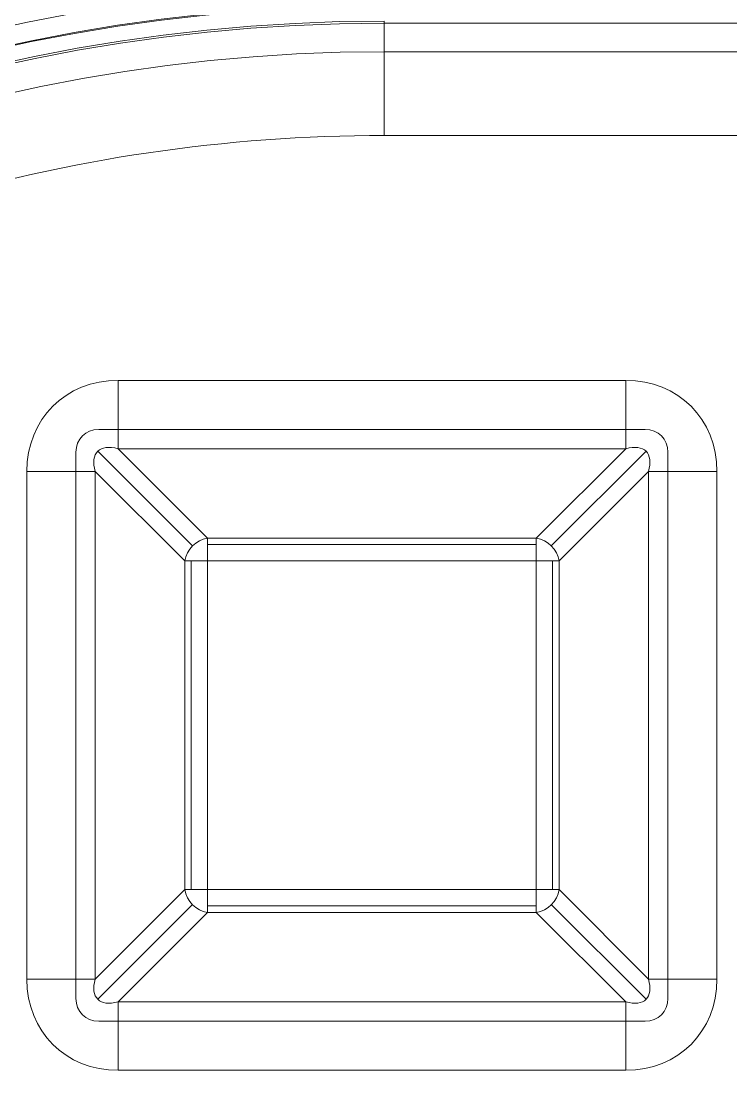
# Model space of a CAD drawing. Header units: millimetres. Extents: x 473 to 1051, y 289 to 609.
# Drawn here: x 611.98 to 626.36, y 477.01 to 498.39 of the extents above; entities that cross this region are included whole.
import ezdxf

# ---------------------------------------------------------------- set-up
doc = ezdxf.new("R2010")
doc.units = ezdxf.units.MM
doc.layers.add('core', color=7, linetype='Continuous', lineweight=20)

msp = doc.modelspace()

# ---------------------------------------------------------------- linework, layer by layer
at = {"layer": 'core', "lineweight": 13}
for p, q in [((619.338, 498.345), (647.506, 498.345)), ((619.338, 497.767), (647.506, 497.767)), ((624.227, 491.107), (613.946, 491.107)), ((613.946, 489.721), (613.946, 491.107)), ((624.227, 491.107), (624.227, 489.721)), ((613.553, 490.113), (624.62, 490.113)), ((613.091, 478.585), (613.091, 489.651)), ((615.453, 487.752), (613.534, 489.67)), ((613.946, 489.721), (624.227, 489.721)), ((613.946, 489.721), (615.757, 487.91)), ((622.416, 487.91), (624.227, 489.721)), ((622.72, 487.752), (624.639, 489.67)), ((625.082, 489.651), (625.082, 478.585)), ((612.097, 489.259), (612.097, 478.977)), ((612.097, 489.259), (613.484, 489.259)), ((613.484, 478.977), (613.484, 489.259)), ((615.295, 487.448), (613.484, 489.259)), ((624.689, 489.259), (622.878, 487.448)), ((624.689, 489.259), (626.076, 489.259)), ((624.689, 489.259), (624.689, 478.977)), ((626.076, 478.977), (626.076, 489.259)), ((622.416, 487.91), (615.757, 487.91)), ((615.757, 487.448), (615.757, 487.91)), ((622.416, 487.779), (615.757, 487.779)), ((622.416, 487.91), (622.416, 487.448)), ((615.295, 487.448), (615.295, 480.788)), ((615.295, 487.448), (615.757, 487.448)), ((615.426, 487.448), (615.426, 480.788)), ((615.757, 487.448), (622.416, 487.448)), ((615.757, 480.788), (615.757, 487.448)), ((622.416, 487.448), (622.878, 487.448)), ((622.416, 487.448), (622.416, 480.788)), ((622.748, 480.788), (622.748, 487.448)), ((622.878, 480.788), (622.878, 487.448)), ((613.484, 478.977), (615.295, 480.788)), ((615.757, 480.788), (615.295, 480.788)), ((615.757, 480.326), (615.757, 480.788)), ((622.416, 480.788), (615.757, 480.788)), ((622.878, 480.788), (622.416, 480.788)), ((622.416, 480.788), (622.416, 480.326)), ((622.878, 480.788), (624.689, 478.977)), ((615.453, 480.484), (613.534, 478.566)), ((622.72, 480.484), (624.639, 478.566)), ((615.757, 480.326), (613.946, 478.515)), ((615.757, 480.457), (622.416, 480.457)), ((615.757, 480.326), (622.416, 480.326)), ((624.227, 478.515), (622.416, 480.326)), ((613.484, 478.977), (612.097, 478.977)), ((626.076, 478.977), (624.689, 478.977)), ((613.946, 477.129), (613.946, 478.515)), ((624.227, 478.515), (613.946, 478.515)), ((624.227, 478.515), (624.227, 477.129)), ((624.62, 478.123), (613.553, 478.123)), ((613.946, 477.129), (624.227, 477.129))]:
    msp.add_line(p, q, dxfattribs=at)
at = {"layer": 'core', "lineweight": 18}
msp.add_line((630.205, 496.069), (619.338, 496.069), dxfattribs=at)
for centre, radius, start, end in [((633.422, 459.219), 100.547, 306.63636, 233.36541), ((633.422, 459.219), 98.958, 101.0725, 224.85525), ((633.422, 453.183), 81.732, 105.12421, 164.87579), ((619.338, 463.243), 43.824, 90, 180), ((619.338, 463.243), 35.448, 90, 180), ((619.338, 463.243), 32.826, 90.0004, 123.399)]:
    msp.add_arc(centre, radius, start, end, dxfattribs=at)
at = {"layer": 'core', "lineweight": 13}
for centre, radius, start, end in [((633.422, 459.219), 100.107, 306.80958, 233.19042), ((633.422, 459.219), 99.239, 100.9827, 225.04545), ((633.422, 459.219), 99.048, 101.05803, 224.91574), ((633.422, 459.219), 99.038, 101.0601, 224.90418), ((619.338, 463.243), 45.957, 90, 180), ((619.338, 463.243), 45.378, 90, 180), ((619.338, 463.243), 45.336, 90, 180), ((619.338, 463.243), 45.032, 90, 180), ((619.338, 463.243), 45.012, 90, 180), ((619.338, 463.243), 44.63, 90, 180), ((619.338, 463.243), 44.226, 90, 180), ((619.338, 463.243), 43.844, 90, 180), ((619.338, 463.243), 43.656, 90, 180), ((619.338, 463.243), 40.24, 90, 180), ((619.338, 463.243), 36.824, 90, 180), ((619.338, 463.243), 36.656, 90, 180), ((619.338, 463.243), 36.636, 90, 180), ((619.338, 463.243), 36.254, 90, 180), ((619.338, 463.243), 35.85, 90, 180), ((619.338, 463.243), 35.468, 90, 180), ((619.338, 463.243), 35.144, 90, 180), ((619.338, 463.243), 35.102, 90, 180), ((619.338, 463.243), 34.523, 90, 180)]:
    msp.add_arc(centre, radius, start, end, dxfattribs=at)
for centre, major_axis, ratio, start_param, end_param in [((633.422, 453.651), (0, 84.914), 0.999984, 0.221194, 1.351769), ((633.422, 453.655), (0, 84.612), 0.999984, 0.219444, 1.353456), ((614.287, 488.917), (-1.665, 1.665), 0.854588, 5.576034, 6.990337), ((623.886, 488.917), (1.665, 1.665), 0.854588, 5.576034, 6.990337), ((613.639, 489.566), (-0.416, 0.416), 0.854588, 5.576034, 6.990337), ((624.534, 489.566), (0.416, 0.416), 0.854588, 5.576034, 6.990337), ((614.287, 488.917), (-0.753, 0.753), 0.472398, 5.576034, 6.990337), ((623.886, 488.917), (0.753, 0.753), 0.472398, 5.576034, 6.990337), ((615.757, 487.448), (0.356, 0.356), 0.854588, 0.863645, 2.277948), ((622.416, 487.448), (0.356, -0.356), 0.854588, 0.863645, 2.277948), ((615.757, 480.788), (-0.356, 0.356), 0.854588, 0.863645, 2.277948), ((622.416, 480.788), (-0.356, -0.356), 0.854588, 0.863645, 2.277948), ((614.287, 479.319), (1.665, 1.665), 0.854588, 2.434441, 3.848744), ((614.287, 479.319), (0.753, 0.753), 0.472398, 2.434441, 3.848744), ((623.886, 479.319), (-1.665, 1.665), 0.854588, 2.434441, 3.848744), ((623.886, 479.319), (-0.753, 0.753), 0.472398, 2.434441, 3.848744), ((613.639, 478.67), (0.416, 0.416), 0.854588, 2.434441, 3.848744), ((624.534, 478.67), (-0.416, 0.416), 0.854588, 2.434441, 3.848744)]:
    msp.add_ellipse(centre, major_axis=major_axis, ratio=ratio, start_param=start_param, end_param=end_param, dxfattribs=at)
for points, knots in [([(614.89, 536.068), (614.401, 535.958), (613.913, 535.844), (612.94, 535.607), (611.969, 535.361), (611.003, 535.098), (610.28, 534.894), (610.039, 534.825), (609.559, 534.685), (609.319, 534.614), (607.163, 533.966), (605.273, 533.322), (601.544, 531.905), (599.706, 531.131), (596.988, 529.871), (596.088, 529.434), (595.084, 528.924), (594.972, 528.867), (594.749, 528.753), (594.416, 528.581), (593.641, 528.175), (592.983, 527.818), (590.802, 526.613), (589.101, 525.591), (585.78, 523.436), (582.543, 521.17), (579.472, 518.682), (576.483, 516.082), (575.031, 514.726), (573.269, 512.96), (572.832, 512.514), (572.399, 512.062), (572.226, 511.881), (572.14, 511.79), (571.882, 511.517), (571.027, 510.605), (570.195, 509.677), (568.242, 507.42), (566.999, 505.876), (564.629, 502.711), (563.501, 501.089), (561.36, 497.769), (560.347, 496.071), (558.438, 492.595), (557.541, 490.818), (556.599, 488.774), (556.495, 488.546), (556.29, 488.09), (555.985, 487.403), (555.689, 486.714), (555.111, 485.332), (554.742, 484.404), (553.686, 481.605), (553.049, 479.717), (551.909, 475.896), (551.406, 473.963), (550.971, 472.008)], [0, 0, 0, 0, 0.015625, 0.015625, 0.03125, 0.046875, 0.046875, 0.054688, 0.054688, 0.0625, 0.0625, 0.125, 0.125, 0.1875, 0.1875, 0.21875, 0.21875, 0.222656, 0.222656, 0.226563, 0.234375, 0.25, 0.25, 0.3125, 0.3125, 0.375, 0.4375, 0.4375, 0.5, 0.5, 0.515625, 0.519531, 0.519531, 0.523438, 0.523438, 0.53125, 0.5625, 0.5625, 0.625, 0.625, 0.6875, 0.6875, 0.75, 0.75, 0.8125, 0.8125, 0.820312, 0.820312, 0.828125, 0.84375, 0.84375, 0.875, 0.875, 0.9375, 0.9375, 1, 1, 1, 1]), ([(619.338, 497.767), (619.338, 497.858), (619.338, 497.942), (619.338, 498.089), (619.338, 498.153), (619.338, 498.259), (619.338, 498.301), (619.338, 498.362), (619.338, 498.38), (619.338, 498.387)], [0, 0, 0, 0, 0.25, 0.25, 0.5, 0.5, 0.75, 0.75, 1, 1, 1, 1])]:
    msp.add_open_spline(points, degree=3, knots=knots, dxfattribs=at)
msp.add_open_spline([(619.338, 496.069), (619.338, 496.635), (619.338, 497.201), (619.338, 497.767)], degree=3, dxfattribs=at)

doc.saveas('drawing.dxf')
